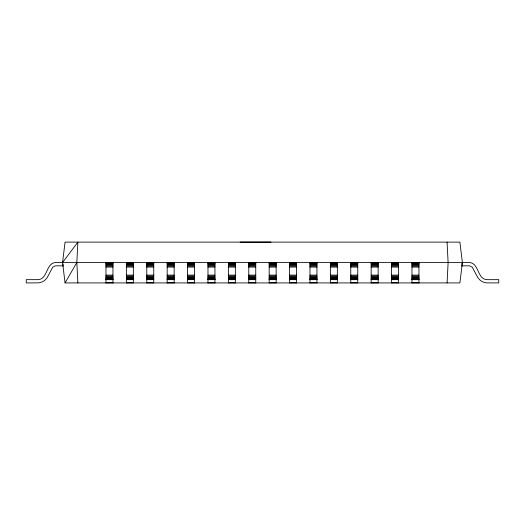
<?xml version="1.0" encoding="UTF-8"?>
<svg xmlns="http://www.w3.org/2000/svg" width="525" height="525" viewBox="0 0 525 525"><rect width="100%" height="100%" fill="white"/><g stroke="black" fill="none" stroke-linecap="round" stroke-linejoin="round"><path stroke-width="0.79" d="M77.871 282.923L76.84 262.526L77.871 242.123L62.56 262.526L65.061 282.923L459.887 282.923L462.394 262.526L459.887 242.123L65.061 242.123L62.56 262.526M447.077 282.923L448.114 262.526L447.077 242.123M65.061 282.923L76.84 262.526M240.174 242.077L270.966 242.077M105.978 262.605L112.947 262.605M126.374 262.605L133.343 262.605M146.777 262.605L153.746 262.605M167.18 262.605L174.143 262.605M187.576 262.605L194.545 262.605M207.979 262.605L214.942 262.605M228.375 262.605L235.344 262.605M248.778 262.605L255.741 262.605M269.174 262.605L276.143 262.605M289.577 262.605L296.54 262.605M309.973 262.605L316.942 262.605M330.376 262.605L337.345 262.605M350.772 262.605L357.742 262.605M371.175 262.605L378.144 262.605M391.571 262.605L398.541 262.605M411.974 262.605L418.943 262.605M105.978 262.841L112.947 262.841M126.374 262.841L133.343 262.841M146.777 262.841L153.746 262.841M167.18 262.841L174.143 262.841M187.576 262.841L194.545 262.841M207.979 262.841L214.942 262.841M228.375 262.841L235.344 262.841M248.778 262.841L255.741 262.841M269.174 262.841L276.143 262.841M289.577 262.841L296.54 262.841M309.973 262.841L316.942 262.841M330.376 262.841L337.345 262.841M350.772 262.841L357.742 262.841M371.175 262.841L378.144 262.841M391.571 262.841L398.541 262.841M411.974 262.841L418.943 262.841M105.978 263.222L112.947 263.222M126.374 263.222L133.343 263.222M146.777 263.222L153.746 263.222M167.18 263.222L174.143 263.222M187.576 263.222L194.545 263.222M207.979 263.222L214.942 263.222M228.375 263.222L235.344 263.222M248.778 263.222L255.741 263.222M269.174 263.222L276.143 263.222M289.577 263.222L296.54 263.222M309.973 263.222L316.942 263.222M330.376 263.222L337.345 263.222M350.772 263.222L357.742 263.222M371.175 263.222L378.144 263.222M391.571 263.222L398.541 263.222M411.974 263.222L418.943 263.222M105.978 263.753L112.947 263.753M126.374 263.753L133.343 263.753M146.777 263.753L153.746 263.753M167.18 263.753L174.143 263.753M187.576 263.753L194.545 263.753M207.979 263.753L214.942 263.753M228.375 263.753L235.344 263.753M248.778 263.753L255.741 263.753M269.174 263.753L276.143 263.753M289.577 263.753L296.54 263.753M309.973 263.753L316.942 263.753M330.376 263.753L337.345 263.753M350.772 263.753L357.742 263.753M371.175 263.753L378.144 263.753M391.571 263.753L398.541 263.753M411.974 263.753L418.943 263.753M105.978 264.416L112.947 264.416M126.374 264.416L133.343 264.416M146.777 264.416L153.746 264.416M167.18 264.416L174.143 264.416M187.576 264.416L194.545 264.416M207.979 264.416L214.942 264.416M228.375 264.416L235.344 264.416M248.778 264.416L255.741 264.416M269.174 264.416L276.143 264.416M289.577 264.416L296.54 264.416M309.973 264.416L316.942 264.416M330.376 264.416L337.345 264.416M350.772 264.416L357.742 264.416M371.175 264.416L378.144 264.416M391.571 264.416L398.541 264.416M411.974 264.416L418.943 264.416M105.978 265.204L112.947 265.204M126.374 265.204L133.343 265.204M146.777 265.204L153.746 265.204M167.18 265.204L174.143 265.204M187.576 265.204L194.545 265.204M207.979 265.204L214.942 265.204M228.375 265.204L235.344 265.204M248.778 265.204L255.741 265.204M269.174 265.204L276.143 265.204M289.577 265.204L296.54 265.204M309.973 265.204L316.942 265.204M330.376 265.204L337.345 265.204M350.772 265.204L357.742 265.204M371.175 265.204L378.144 265.204M391.571 265.204L398.541 265.204M411.974 265.204L418.943 265.204M105.978 266.09L112.947 266.09M126.374 266.09L133.343 266.09M146.777 266.09L153.746 266.09M167.18 266.09L174.143 266.09M187.576 266.09L194.545 266.09M207.979 266.09L214.942 266.09M228.375 266.09L235.344 266.09M248.778 266.09L255.741 266.09M269.174 266.09L276.143 266.09M289.577 266.09L296.54 266.09M309.973 266.09L316.942 266.09M330.376 266.09L337.345 266.09M350.772 266.09L357.742 266.09M371.175 266.09L378.144 266.09M391.571 266.09L398.541 266.09M411.974 266.09L418.943 266.09M105.978 267.067L112.947 267.067M126.374 267.067L133.343 267.067M146.777 267.067L153.746 267.067M167.18 267.067L174.143 267.067M187.576 267.067L194.545 267.067M207.979 267.067L214.942 267.067M228.375 267.067L235.344 267.067M248.778 267.067L255.741 267.067M269.174 267.067L276.143 267.067M289.577 267.067L296.54 267.067M309.973 267.067L316.942 267.067M330.376 267.067L337.345 267.067M350.772 267.067L357.742 267.067M371.175 267.067L378.144 267.067M391.571 267.067L398.541 267.067M411.974 267.067L418.943 267.067M105.978 275.12L112.947 275.12M126.374 275.12L133.343 275.12M146.777 275.12L153.746 275.12M167.18 275.12L174.143 275.12M187.576 275.12L194.545 275.12M207.979 275.12L214.942 275.12M228.375 275.12L235.344 275.12M248.778 275.12L255.741 275.12M269.174 275.12L276.143 275.12M289.577 275.12L296.54 275.12M309.973 275.12L316.942 275.12M330.376 275.12L337.345 275.12M350.772 275.12L357.742 275.12M371.175 275.12L378.144 275.12M391.571 275.12L398.541 275.12M411.974 275.12L418.943 275.12M105.978 276.098L112.947 276.098M126.374 276.098L133.343 276.098M146.777 276.098L153.746 276.098M167.18 276.098L174.143 276.098M187.576 276.098L194.545 276.098M207.979 276.098L214.942 276.098M228.375 276.098L235.344 276.098M248.778 276.098L255.741 276.098M269.174 276.098L276.143 276.098M289.577 276.098L296.54 276.098M309.973 276.098L316.942 276.098M330.376 276.098L337.345 276.098M350.772 276.098L357.742 276.098M371.175 276.098L378.144 276.098M391.571 276.098L398.541 276.098M411.974 276.098L418.943 276.098M105.978 276.983L112.947 276.983M126.374 276.983L133.343 276.983M146.777 276.983L153.746 276.983M167.18 276.983L174.143 276.983M187.576 276.983L194.545 276.983M207.979 276.983L214.942 276.983M228.375 276.983L235.344 276.983M248.778 276.983L255.741 276.983M269.174 276.983L276.143 276.983M289.577 276.983L296.54 276.983M309.973 276.983L316.942 276.983M330.376 276.983L337.345 276.983M350.772 276.983L357.742 276.983M371.175 276.983L378.144 276.983M391.571 276.983L398.541 276.983M411.974 276.983L418.943 276.983M105.978 277.771L112.947 277.771M126.374 277.771L133.343 277.771M146.777 277.771L153.746 277.771M167.18 277.771L174.143 277.771M187.576 277.771L194.545 277.771M207.979 277.771L214.942 277.771M228.375 277.771L235.344 277.771M248.778 277.771L255.741 277.771M269.174 277.771L276.143 277.771M289.577 277.771L296.54 277.771M309.973 277.771L316.942 277.771M330.376 277.771L337.345 277.771M350.772 277.771L357.742 277.771M371.175 277.771L378.144 277.771M391.571 277.771L398.541 277.771M411.974 277.771L418.943 277.771M105.978 278.434L112.947 278.434M126.374 278.434L133.343 278.434M146.777 278.434L153.746 278.434M167.18 278.434L174.143 278.434M187.576 278.434L194.545 278.434M207.979 278.434L214.942 278.434M228.375 278.434L235.344 278.434M248.778 278.434L255.741 278.434M269.174 278.434L276.143 278.434M289.577 278.434L296.54 278.434M309.973 278.434L316.942 278.434M330.376 278.434L337.345 278.434M350.772 278.434L357.742 278.434M371.175 278.434L378.144 278.434M391.571 278.434L398.541 278.434M411.974 278.434L418.943 278.434M105.978 278.965L112.947 278.965M126.374 278.965L133.343 278.965M146.777 278.965L153.746 278.965M167.18 278.965L174.143 278.965M187.576 278.965L194.545 278.965M207.979 278.965L214.942 278.965M228.375 278.965L235.344 278.965M248.778 278.965L255.741 278.965M269.174 278.965L276.143 278.965M289.577 278.965L296.54 278.965M309.973 278.965L316.942 278.965M330.376 278.965L337.345 278.965M350.772 278.965L357.742 278.965M371.175 278.965L378.144 278.965M391.571 278.965L398.541 278.965M411.974 278.965L418.943 278.965M105.978 279.346L112.947 279.346M126.374 279.346L133.343 279.346M146.777 279.346L153.746 279.346M167.18 279.346L174.143 279.346M187.576 279.346L194.545 279.346M207.979 279.346L214.942 279.346M228.375 279.346L235.344 279.346M248.778 279.346L255.741 279.346M269.174 279.346L276.143 279.346M289.577 279.346L296.54 279.346M309.973 279.346L316.942 279.346M330.376 279.346L337.345 279.346M350.772 279.346L357.742 279.346M371.175 279.346L378.144 279.346M391.571 279.346L398.541 279.346M411.974 279.346L418.943 279.346M105.978 279.582L112.947 279.582M126.374 279.582L133.343 279.582M146.777 279.582L153.746 279.582M167.18 279.582L174.143 279.582M187.576 279.582L194.545 279.582M207.979 279.582L214.942 279.582M228.375 279.582L235.344 279.582M248.778 279.582L255.741 279.582M269.174 279.582L276.143 279.582M289.577 279.582L296.54 279.582M309.973 279.582L316.942 279.582M330.376 279.582L337.345 279.582M350.772 279.582L357.742 279.582M371.175 279.582L378.144 279.582M391.571 279.582L398.541 279.582M411.974 279.582L418.943 279.582M105.978 279.661L112.947 279.661M126.374 279.661L133.343 279.661M146.777 279.661L153.746 279.661M167.18 279.661L174.143 279.661M187.576 279.661L194.545 279.661M207.979 279.661L214.942 279.661M228.375 279.661L235.344 279.661M248.778 279.661L255.741 279.661M269.174 279.661L276.143 279.661M289.577 279.661L296.54 279.661M309.973 279.661L316.942 279.661M330.376 279.661L337.345 279.661M350.772 279.661L357.742 279.661M371.175 279.661L378.144 279.661M391.571 279.661L398.541 279.661M411.974 279.661L418.943 279.661M105.978 282.857L112.947 282.857M126.374 282.857L133.343 282.857M146.777 282.857L153.746 282.857M167.18 282.857L174.143 282.857M187.576 282.857L194.545 282.857M207.979 282.857L214.942 282.857M228.375 282.857L235.344 282.857M248.778 282.857L255.741 282.857M269.174 282.857L276.143 282.857M289.577 282.857L296.54 282.857M309.973 282.857L316.942 282.857M330.376 282.857L337.345 282.857M350.772 282.857L357.742 282.857M371.175 282.857L378.144 282.857M391.571 282.857L398.541 282.857M411.974 282.857L418.943 282.857M461.987 263.261L461.987 266.214L462.039 265.788L469.606 265.853L472.323 267.251L477.829 277.673L480.375 280.475L482.527 281.813L486.176 282.857L498.75 282.923L498.75 279.661L487.443 279.661C476.772 279.694 479.502 262.493 468.832 262.526L56.162 262.526C45.491 262.493 48.221 279.694 37.557 279.661L26.25 279.661L26.25 282.923L38.817 282.857L42.466 281.813L44.625 280.475L47.165 277.673L52.671 267.251L55.388 265.853L62.961 265.788L63.013 266.214L63.013 264.003M418.943 262.526L418.943 282.923M411.974 262.526L411.974 282.923M398.541 262.526L398.541 282.923M391.571 262.526L391.571 282.923M378.144 262.526L378.144 282.923M371.175 262.526L371.175 282.923M357.742 262.526L357.742 282.923M350.772 262.526L350.772 282.923M337.345 262.526L337.345 282.923M330.376 262.526L330.376 282.923M316.942 262.526L316.942 282.923M309.973 262.526L309.973 282.923M296.54 262.526L296.54 282.923M289.577 262.526L289.577 282.923M276.143 262.526L276.143 282.923M269.174 262.526L269.174 282.923M255.741 262.526L255.741 282.923M248.778 262.526L248.778 282.923M235.344 262.526L235.344 282.923M228.375 262.526L228.375 282.923M214.942 262.526L214.942 282.923M207.979 262.526L207.979 282.923M194.545 262.526L194.545 282.923M187.576 262.526L187.576 282.923M174.143 262.526L174.143 282.923M167.18 262.526L167.18 282.923M153.746 262.526L153.746 282.923M146.777 262.526L146.777 282.923M133.343 262.526L133.343 282.923M126.374 262.526L126.374 282.923M112.947 262.526L112.947 282.923M105.978 262.526L105.978 282.923"/></g></svg>
